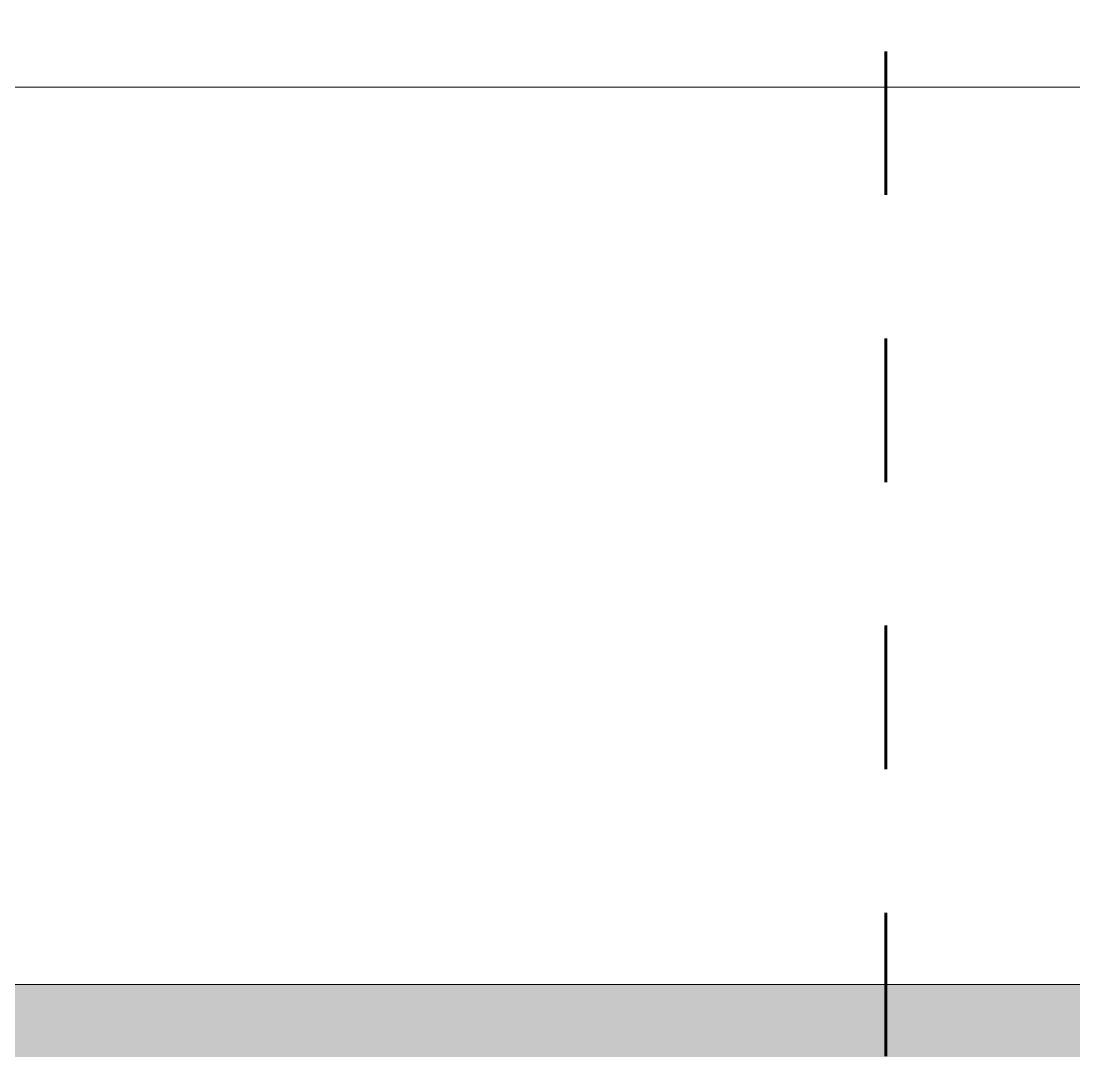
# Model space of a CAD drawing. Header units: inches. Extents: x -4169 to -1846, y 9706 to 12377.
# Drawn here: x -3832.765 to -3832.031, y 10351.293 to 10352.011 of the extents above; entities that cross this region are included whole.
import ezdxf

# ---------------------------------------------------------------- set-up
doc = ezdxf.new("R2010")
doc.units = ezdxf.units.IN
doc.header["$MEASUREMENT"] = 0
doc.linetypes.add('Dash 1_16_', pattern=[0.125, 0.0625, -0.0625])
for name, color, linetype, lineweight in [('A-WALL', 113, 'Continuous', 18), ('A-WALL-PATT-4', 111, 'Continuous', 9), ('C-PROP-LINE-2', 91, 'Dash 1_16_', 60)]:
    doc.layers.add(name, color=color, linetype=linetype, lineweight=lineweight)
pattern_1 = [(0, (0, 0), (20.48, 5.12), [0.845, -14.515, 0.845, -14.515, -81.92]), (0, (0, 0), (20.48, 5.12), [-30.72, 0.845, -29.875, 0.845, -14.515, -35.84]), (0, (0, 0), (20.48, 5.12), [-76.8, 0.845, -9.395, 0.845, -24.755]), (120, (7.68, 2.56), (-14.67405, 15.1762003), [0.845, -14.515, 0.845, -14.515, -81.92]), (120, (7.68, 2.56), (-14.67405, 15.1762003), [-30.72, 0.845, -29.875, 0.845, -14.515, -35.84]), (120, (7.68, 2.56), (-14.67405, 15.1762003), [-76.8, 0.845, -9.395, 0.845, -24.755]), (240, (10.24, 12.8), (-5.80595, -20.2962003), [0.845, -14.515, 0.845, -14.515, -81.92]), (240, (10.24, 12.8), (-5.80595, -20.2962003), [-30.72, 0.845, -29.875, 0.845, -14.515, -35.84]), (240, (10.24, 12.8), (-5.80595, -20.2962003), [-76.8, 0.845, -9.395, 0.845, -24.755])]

# ---------------------------------------------------------------- blocks, each defined once
blk = doc.blocks.new('Family - ___-1870574-ENLARGED RCP - 3RD FLOOR PLAN')
at = {"layer": 'C-PROP-LINE-2'}
blk.add_line((-3832.16202, 10010.0894), (-3832.16202, 12088.5894), dxfattribs=at)

msp = doc.modelspace()

# ---------------------------------------------------------------- hatches: boundary and pattern name
at = {"layer": 'A-WALL-PATT-4'}
h = msp.add_hatch(dxfattribs=at)
h.set_pattern_fill('FP_1', color=256, style=0, pattern_type=2)
h.set_pattern_definition(pattern_1)
h.paths.add_polyline_path([(-3850.87487, 10351.9644), (-3813.10752, 10351.9644), (-3813.10752, 10352.5894), (-3852.47374, 10352.5894), (-3852.47374, 10351.9644), (-3851.84874, 10351.9644)], flags=0)
h.paths.add_polyline_path([(-3505.29874, 10351.9644), (-3505.29874, 10352.5894), (-3741.10752, 10352.5894), (-3741.10752, 10351.9644), (-3506.39143, 10351.9644)], flags=0)
h = msp.add_hatch(dxfattribs=at)
h.set_pattern_fill('FP_1', color=256, style=0, pattern_type=2)
h.set_pattern_definition(pattern_1)
h.paths.add_polyline_path([(-3504.67374, 10351.3394), (-3504.67374, 10351.9644), (-3741.10752, 10351.9644), (-3741.10752, 10351.5894), (-3813.10752, 10351.5894), (-3813.10752, 10351.9644), (-3852.47374, 10351.9644), (-3852.47374, 10351.3394), (-3506.39143, 10351.3394)], flags=0)
h = msp.add_hatch(dxfattribs=at)
h.set_pattern_fill('FP_4', color=256, style=0, pattern_type=2)
h.set_pattern_definition([(161.57, (0.32, 0.32), (-2.560496185, -0.000537386), [0, -18.214, 2.022, 0]), (18.43, (-0.32, 0.32), (-2.560496185, 0.000537386), [0, -18.214, 2.022, 0]), (108.43, (0.32, 0.32), (1.27922091, -6.400876726), [6.07, -14.166]), (71.57, (-0.32, 0.32), (1.27922091, 6.400876726), [6.07, -14.166])])
h.paths.add_polyline_path([(-3852.47374, 10345.8394), (-3501.92374, 10345.8394), (-3501.92374, 10351.3394), (-3852.47374, 10351.3394), (-3852.47374, 10349.67108)], flags=0)

# ---------------------------------------------------------------- linework, layer by layer
at = {"layer": 'A-WALL'}
for p, q in [((-3852.47374, 10351.9644), (-3813.10752, 10351.9644)), ((-3852.47374, 10351.3394), (-3504.67374, 10351.3394))]:
    msp.add_line(p, q, dxfattribs=at)

# ---------------------------------------------------------------- block references
at = {"layer": 'C-PROP-LINE-2'}
msp.add_blockref('Family - ___-1870574-ENLARGED RCP - 3RD FLOOR PLAN', (0, 0), dxfattribs=at)

doc.saveas('drawing.dxf')
